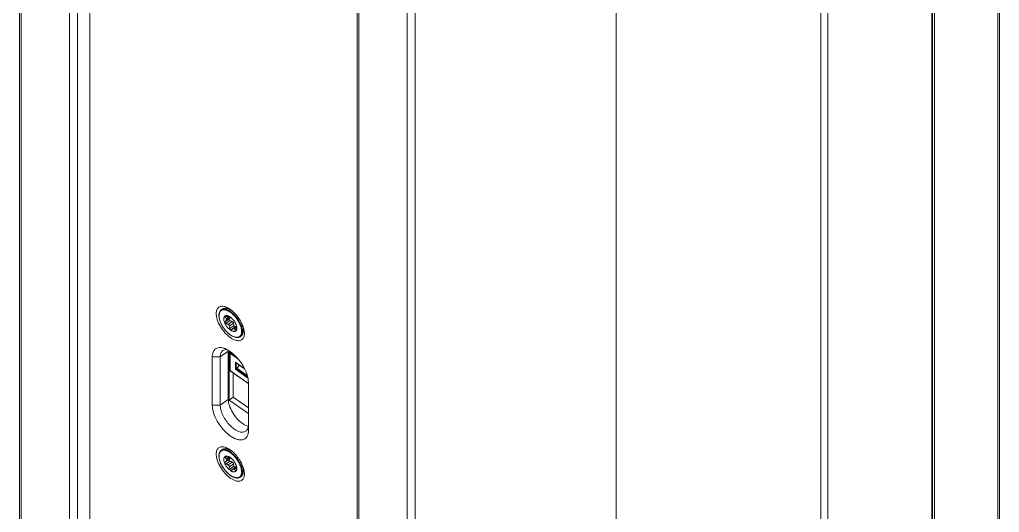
# Model space of a CAD drawing. Header units: millimetres. Extents: x 1177 to 2959, y 93 to 1353.
# Drawn here: x 2579.2 to 2768.8, y 628 to 723.5 of the extents above; entities that cross this region are included whole.
import ezdxf

# ---------------------------------------------------------------- set-up
doc = ezdxf.new("R2010")
doc.units = ezdxf.units.MM
doc.header["$LTSCALE"] = 0.1
doc.layers.get('0').update_dxf_attribs({"lineweight": 13})

msp = doc.modelspace()

# ---------------------------------------------------------------- linework, layer by layer
for p, q in [((2768.52, 1214.47), (2768.52, 586.59)), ((2768.85, 1214.8), (2768.85, 586.9)), ((2756.26, 574.89), (2756.26, 1203)), ((2755.75, 1202.55), (2755.75, 572.52)), ((2755.87, 572.76), (2755.87, 1202.66)), ((2579.15, 559.06), (2579.15, 1192.2)), ((2579.47, 1191.65), (2579.47, 558.51)), ((2590.39, 1185.03), (2590.39, 548.78)), ((2588.83, 548.78), (2588.83, 1181.92)), ((2592.72, 1183.25), (2592.72, 553.54)), ((2735.65, 549.77), (2735.65, 1182.91)), ((2734.29, 1180.27), (2734.29, 547.13)), ((2694.62, 1157.72), (2694.62, 524.58)), ((2644.51, 1145.98), (2644.52, 512.84)), ((2644.84, 1145.43), (2644.84, 512.29)), ((2654.2, 502.56), (2654.2, 1135.7)), ((2655.73, 505.65), (2655.73, 1135.68)), ((2618.17, 667.21), (2618.38, 667.36)), ((2619.14, 665.94), (2618.95, 665.81)), ((2620, 667.25), (2619.51, 667.42)), ((2619.87, 665.85), (2619.79, 665.82)), ((2618.95, 664.91), (2619.74, 665.47)), ((2619.19, 665.21), (2618.95, 664.91)), ((2619.88, 665.13), (2619.09, 664.58)), ((2619.19, 665.51), (2619.64, 665.83)), ((2619.97, 665.76), (2619.19, 665.21)), ((2619.53, 664.39), (2620.31, 664.94)), ((2619.97, 665.76), (2619.74, 665.47)), ((2620.57, 664.61), (2619.79, 664.05)), ((2619.87, 663.58), (2620.66, 664.13)), ((2620.15, 665.67), (2619.98, 665.81)), ((2620.93, 663.94), (2620.15, 663.38)), ((2620.46, 663.58), (2621.06, 664)), ((2621.06, 663.78), (2620.72, 663.54)), ((2620.93, 663.28), (2621.06, 663.38)), ((2621.84, 662.02), (2622.05, 662.17)), ((2622.48, 663.22), (2622.48, 663.71)), ((2618, 658.1), (2619.56, 659.2)), ((2619.56, 659.2), (2619.56, 649.87)), ((2620.95, 658.22), (2619.75, 659.07)), ((2619.75, 659.07), (2619.75, 649.73)), ((2619.88, 658.78), (2619.88, 655.59)), ((2619.91, 658.75), (2619.91, 658.72)), ((2619.91, 658.72), (2619.91, 655.53)), ((2619.94, 658.9), (2619.96, 658.92)), ((2619.97, 658.91), (2619.94, 658.9)), ((2621.42, 657.73), (2619.99, 658.75)), ((2616.45, 658.1), (2618, 658.1)), ((2616.45, 648.77), (2616.45, 658.1)), ((2618, 648.77), (2618, 658.1)), ((2620.92, 657.07), (2622.65, 655.85)), ((2620.92, 655.75), (2620.92, 657.07)), ((2620.98, 657.01), (2622.67, 655.81)), ((2621.08, 655.83), (2621.08, 656.94)), ((2619.99, 655.4), (2623.35, 653.02)), ((2620, 655.37), (2623.45, 652.93)), ((2620.53, 654.99), (2620.53, 650.28)), ((2623.29, 654.08), (2620.92, 655.75)), ((2621.19, 655.91), (2621.08, 655.83)), ((2623.25, 654.29), (2621.08, 655.83)), ((2623.22, 654.48), (2621.19, 655.91)), ((2623.45, 653.15), (2623.45, 643.82)), ((2616.45, 648.77), (2618, 648.77)), ((2618, 648.77), (2619.56, 649.87)), ((2619.75, 649.73), (2620.53, 650.28)), ((2619.75, 649.73), (2623.45, 647.12)), ((2620.53, 650.28), (2623.45, 648.22)), ((2618.17, 639.99), (2618.38, 640.13)), ((2620, 640.02), (2619.51, 640.2)), ((2619.14, 638.72), (2618.95, 638.59)), ((2618.95, 637.69), (2619.74, 638.24)), ((2619.19, 637.99), (2618.95, 637.69)), ((2619.88, 637.91), (2619.09, 637.35)), ((2619.19, 638.29), (2619.64, 638.61)), ((2619.97, 638.54), (2619.19, 637.99)), ((2619.53, 637.16), (2620.31, 637.72)), ((2619.97, 638.54), (2619.74, 638.24)), ((2619.87, 638.63), (2619.79, 638.6)), ((2620.57, 637.38), (2619.79, 636.83)), ((2620.15, 638.44), (2619.98, 638.58)), ((2619.87, 636.35), (2620.66, 636.91)), ((2620.93, 636.71), (2620.15, 636.16)), ((2620.46, 636.35), (2621.06, 636.77)), ((2621.06, 636.56), (2620.72, 636.32)), ((2620.93, 636.06), (2621.06, 636.15)), ((2622.48, 635.99), (2622.48, 636.49)), ((2621.84, 634.8), (2622.05, 634.95))]:
    msp.add_line(p, q)
for centre, radius, start, end in [((2618.68, 665.18), 2.36, 68.7676, 69.5002), ((2618.66, 664.01), 2.23, 54.7297, 56.7879), ((2616.91, 662.59), 5.16, 44.3372, 49.2634), ((2618.6, 663.92), 2.34, 53.7769, 54.7325), ((2619.74, 665.94), 0.29, 322.6689, 328.4954), ((2618.28, 663.53), 2.84, 48.1732, 48.9015), ((2617.86, 663.11), 3.44, 39.6176, 40.7657), ((2617.81, 663.07), 3.5, 37.4549, 39.6145), ((2617.79, 663.05), 3.52, 36.7275, 37.4559), ((2617.78, 663.04), 3.55, 33.7779, 36.7266), ((2617.79, 663.05), 3.53, 32.4194, 33.7796), ((2617.85, 663.09), 3.46, 30.0163, 32.4251), ((2617.91, 663.12), 3.39, 28.7876, 30.0157), ((2618, 663.17), 3.29, 26.9429, 28.7942), ((2618.07, 663.21), 3.21, 26.1939, 26.941), ((2656.08, 607.15), 66.79, 121.6289, 121.7537), ((2618.15, 663.24), 3.12, 24.7155, 26.1987), ((2618.29, 663.31), 2.96, 22.3354, 24.7326), ((2618.47, 663.38), 2.77, 20.2158, 22.3468), ((2618.56, 663.42), 2.67, 19.9022, 20.2096), ((2647.76, 618.79), 52.45, 121.363, 121.7658), ((2620.04, 663.03), 2.21, 359.1878, 0.002), ((2617.54, 662.26), 5.17, 16.1809, 17.7424), ((2620.24, 663.18), 2.22, 359.4516, 0.0009), ((2620.28, 663.22), 2.21, 359.4516, 0.0009), ((2617.67, 656.61), 3.34, 70.4899, 72.7499), ((2622.09, 659.21), 2.53, 176.9282, 180.0245), ((2620.27, 643.82), 3.18, 355.4625, 0.0535), ((2618.68, 637.96), 2.36, 68.7676, 69.5002), ((2616.91, 635.37), 5.16, 44.3372, 49.2634), ((2618.66, 636.79), 2.23, 54.7297, 56.7879), ((2618.6, 636.7), 2.34, 53.7769, 54.7325), ((2619.74, 638.72), 0.29, 322.6689, 328.4954), ((2618.28, 636.3), 2.84, 48.1732, 48.9015), ((2617.86, 635.88), 3.44, 39.6176, 40.7657), ((2617.81, 635.84), 3.5, 37.4549, 39.6145), ((2617.79, 635.83), 3.52, 36.7275, 37.4559), ((2617.78, 635.82), 3.55, 33.7779, 36.7266), ((2617.79, 635.83), 3.53, 32.4194, 33.7796), ((2617.85, 635.86), 3.46, 30.0163, 32.4251), ((2617.91, 635.9), 3.39, 28.7876, 30.0157), ((2618, 635.94), 3.29, 26.9429, 28.7942), ((2618.07, 635.98), 3.21, 26.1939, 26.941), ((2618.15, 636.02), 3.12, 24.7155, 26.1987), ((2647.76, 591.56), 52.45, 121.363, 121.7658), ((2656.08, 579.92), 66.79, 121.6289, 121.7537), ((2618.29, 636.08), 2.96, 22.3354, 24.7326), ((2618.47, 636.16), 2.77, 20.2158, 22.3468), ((2618.56, 636.19), 2.67, 19.9022, 20.2096), ((2620.04, 635.8), 2.21, 359.1878, 0.002), ((2617.54, 635.04), 5.17, 16.1809, 17.7424), ((2620.24, 635.95), 2.22, 359.4516, 0.0009), ((2620.28, 635.99), 2.21, 359.4516, 0.0009)]:
    msp.add_arc(centre, radius, start, end)
for points, knots in [([(2617.22, 666.5), (2617.22, 666.75), (2617.28, 667.21), (2617.68, 667.78), (2618.35, 667.97), (2618.81, 667.87), (2619.04, 667.78)], [0, 0, 0, 0, 0.27468, 0.500051, 0.725168, 1, 1, 1, 1]), ([(2619.04, 667.78), (2619.08, 667.77), (2619.26, 667.7), (2619.43, 667.62), (2619.55, 667.55)], [0, 0, 0, 0, 0.238233, 1, 1, 1, 1]), ([(2617.43, 665.31), (2617.4, 665.42), (2617.29, 665.8), (2617.22, 666.21), (2617.22, 666.5)], [0, 0, 0, 0, 0.271553, 1, 1, 1, 1]), ([(2617.74, 666.16), (2617.74, 666.27), (2617.75, 666.49), (2617.83, 666.78), (2617.95, 666.99), (2618.07, 667.13), (2618.14, 667.18), (2618.17, 667.21)], [0, 0, 0, 0, 0.283363, 0.539723, 0.775236, 0.88828, 1, 1, 1, 1]), ([(2621.84, 662.02), (2621.8, 662), (2621.73, 661.95), (2621.6, 661.9), (2621.46, 661.87), (2621.26, 661.85), (2621, 661.87), (2620.67, 661.96), (2620.32, 662.12), (2619.97, 662.34), (2619.62, 662.61), (2619.28, 662.93), (2618.96, 663.29), (2618.66, 663.69), (2618.39, 664.1), (2618.16, 664.53), (2617.98, 664.95), (2617.84, 665.37), (2617.76, 665.77), (2617.74, 666.04), (2617.74, 666.16)], [0, 0, 0, 0, 0.020397, 0.041045, 0.062241, 0.084226, 0.131243, 0.183331, 0.240923, 0.303859, 0.371524, 0.44298, 0.517062, 0.592464, 0.667813, 0.74174, 0.812946, 0.880281, 0.942827, 1, 1, 1, 1]), ([(2617.76, 666.12), (2617.76, 666.19), (2617.77, 666.32), (2617.8, 666.51), (2617.85, 666.68), (2617.92, 666.84), (2618.01, 666.97), (2618.12, 667.07), (2618.25, 667.16), (2618.39, 667.22), (2618.55, 667.25), (2618.72, 667.26), (2618.9, 667.24), (2619.1, 667.19), (2619.3, 667.13), (2619.58, 667), (2619.78, 666.88), (2619.92, 666.78)], [0, 0, 0, 0, 0.068691, 0.13262, 0.192075, 0.247668, 0.300282, 0.351078, 0.401416, 0.45271, 0.506263, 0.563146, 0.624139, 0.689741, 0.760191, 0.835521, 1, 1, 1, 1]), ([(2622.13, 663.03), (2622.13, 662.96), (2622.13, 662.82), (2622.1, 662.63), (2622.05, 662.46), (2621.97, 662.31), (2621.88, 662.18), (2621.77, 662.07), (2621.64, 661.99), (2621.49, 661.93), (2621.33, 661.9), (2621.16, 661.89), (2620.97, 661.91), (2620.78, 661.96), (2620.58, 662.03), (2620.37, 662.13), (2620.16, 662.25), (2619.86, 662.44), (2619.5, 662.73), (2619.1, 663.14), (2618.72, 663.61), (2618.39, 664.11), (2618.12, 664.63), (2617.92, 665.15), (2617.79, 665.64), (2617.76, 665.97), (2617.76, 666.12)], [0, 0, 0, 0, 0.027667, 0.0534, 0.077319, 0.099676, 0.120837, 0.141282, 0.16157, 0.182278, 0.203938, 0.226978, 0.25171, 0.278327, 0.306919, 0.33749, 0.369975, 0.404252, 0.477438, 0.555347, 0.635866, 0.716701, 0.795531, 0.87018, 0.938782, 1, 1, 1, 1]), ([(2618.17, 667.21), (2618.21, 667.23), (2618.28, 667.28), (2618.36, 667.31), (2618.4, 667.32)], [0, 0, 0, 0, 0.49553, 1, 1, 1, 1]), ([(2618.38, 667.36), (2618.42, 667.38), (2618.49, 667.43), (2618.66, 667.5), (2618.9, 667.54), (2619.2, 667.51), (2619.41, 667.46), (2619.51, 667.42)], [0, 0, 0, 0, 0.11172, 0.224764, 0.460277, 0.716637, 1, 1, 1, 1]), ([(2619.5, 667.4), (2619.4, 667.44), (2619.24, 667.48), (2619.03, 667.51), (2618.88, 667.52), (2618.74, 667.5), (2618.61, 667.47), (2618.49, 667.42), (2618.42, 667.38), (2618.38, 667.36)], [0, 0, 0, 0, 0.290876, 0.424091, 0.549759, 0.66878, 0.782404, 0.892197, 1, 1, 1, 1]), ([(2618.4, 667.32), (2618.46, 667.34), (2618.61, 667.37), (2618.84, 667.37), (2619.08, 667.32), (2619.25, 667.27), (2619.33, 667.24)], [0, 0, 0, 0, 0.218999, 0.456051, 0.715639, 1, 1, 1, 1]), ([(2619.88, 665.87), (2619.8, 665.92), (2619.65, 666.01), (2619.46, 666.08), (2619.31, 666.11), (2619.21, 666.11), (2619.11, 666.1), (2619.03, 666.08), (2618.95, 666.04), (2618.88, 665.99), (2618.82, 665.92), (2618.75, 665.82), (2618.71, 665.69), (2618.69, 665.54), (2618.69, 665.38), (2618.72, 665.16), (2618.8, 664.87), (2618.91, 664.58), (2619.07, 664.29), (2619.26, 664.01), (2619.47, 663.75), (2619.7, 663.51), (2619.86, 663.38), (2619.95, 663.32)], [0, 0, 0, 0, 0.064971, 0.122253, 0.148036, 0.172034, 0.194484, 0.215738, 0.236256, 0.256576, 0.27726, 0.298829, 0.346105, 0.372451, 0.400735, 0.463065, 0.53255, 0.607826, 0.687053, 0.768102, 0.848727, 0.926705, 1, 1, 1, 1]), ([(2618.94, 665.94), (2618.94, 665.94), (2618.93, 665.93), (2618.92, 665.92), (2618.92, 665.9), (2618.92, 665.89), (2618.92, 665.87), (2618.93, 665.84), (2618.94, 665.83), (2618.95, 665.81)], [0, 0, 0, 0, 0.110855, 0.215586, 0.320689, 0.432235, 0.554543, 0.689895, 1, 1, 1, 1]), ([(2619.09, 665.95), (2619.08, 665.96), (2619.05, 665.96), (2619.01, 665.96), (2618.97, 665.96), (2618.95, 665.95), (2618.94, 665.94)], [0, 0, 0, 0, 0.299606, 0.570155, 0.803995, 1, 1, 1, 1]), ([(2619.53, 665.86), (2619.45, 665.88), (2619.31, 665.91), (2619.17, 665.94), (2619.09, 665.95)], [0, 0, 0, 0, 0.496183, 1, 1, 1, 1]), ([(2619.33, 667.24), (2619.45, 667.19), (2619.69, 667.07), (2619.91, 666.93), (2620.02, 666.85)], [0, 0, 0, 0, 0.477167, 1, 1, 1, 1]), ([(2619.51, 667.42), (2619.64, 667.38), (2619.89, 667.26), (2620.12, 667.11), (2620.24, 667.03)], [0, 0, 0, 0, 0.474941, 1, 1, 1, 1]), ([(2619.88, 667.22), (2619.85, 667.24), (2619.74, 667.3), (2619.62, 667.35), (2619.53, 667.39)], [0, 0, 0, 0, 0.259433, 1, 1, 1, 1]), ([(2619.79, 665.82), (2619.78, 665.82), (2619.77, 665.82), (2619.75, 665.82), (2619.72, 665.82), (2619.68, 665.82), (2619.61, 665.84), (2619.56, 665.85), (2619.53, 665.86)], [0, 0, 0, 0, 0.057755, 0.134498, 0.232002, 0.350625, 0.645397, 1, 1, 1, 1]), ([(2619.55, 667.55), (2619.59, 667.53), (2619.72, 667.45), (2619.85, 667.36), (2619.95, 667.3)], [0, 0, 0, 0, 0.242797, 1, 1, 1, 1]), ([(2619.98, 665.8), (2619.96, 665.81), (2619.94, 665.82), (2619.91, 665.84), (2619.9, 665.85), (2619.89, 665.85), (2619.88, 665.85), (2619.87, 665.85), (2619.87, 665.85)], [0, 0, 0, 0, 0.385223, 0.686099, 0.800606, 0.890472, 0.956182, 1, 1, 1, 1]), ([(2619.92, 666.78), (2619.95, 666.76), (2620.07, 666.67), (2620.19, 666.58), (2620.28, 666.5)], [0, 0, 0, 0, 0.243457, 1, 1, 1, 1]), ([(2619.95, 667.3), (2620.53, 666.88), (2621.54, 665.82), (2622.24, 664.53), (2622.46, 663.84)], [0, 0, 0, 0, 0.497077, 1, 1, 1, 1]), ([(2620.02, 666.85), (2620.14, 666.76), (2620.38, 666.57), (2620.6, 666.36), (2620.71, 666.25)], [0, 0, 0, 0, 0.486555, 1, 1, 1, 1]), ([(2620.6, 666.2), (2620.71, 666.08), (2620.93, 665.84), (2621.22, 665.46), (2621.49, 665.05), (2621.71, 664.63), (2621.9, 664.21), (2622.03, 663.8), (2622.11, 663.41), (2622.13, 663.15), (2622.13, 663.03)], [0, 0, 0, 0, 0.133301, 0.269057, 0.404732, 0.537791, 0.665818, 0.786638, 0.898451, 1, 1, 1, 1]), ([(2620.71, 666.25), (2620.82, 666.13), (2621.04, 665.89), (2621.34, 665.49), (2621.6, 665.08), (2621.83, 664.65), (2622.01, 664.22), (2622.15, 663.81), (2622.23, 663.41), (2622.25, 663.15), (2622.25, 663.03)], [0, 0, 0, 0, 0.13373, 0.269667, 0.405332, 0.538258, 0.666097, 0.786739, 0.898442, 1, 1, 1, 1]), ([(2620.99, 661.32), (2620.62, 661.43), (2619.85, 661.86), (2618.85, 662.79), (2617.99, 663.96), (2617.58, 664.86), (2617.43, 665.31)], [0, 0, 0, 0, 0.212309, 0.467711, 0.740553, 1, 1, 1, 1]), ([(2618.95, 664.91), (2618.95, 664.9), (2618.93, 664.87), (2618.92, 664.83), (2618.92, 664.78), (2618.93, 664.73), (2618.96, 664.68), (2619.01, 664.62), (2619.06, 664.59), (2619.09, 664.58)], [0, 0, 0, 0, 0.110068, 0.222131, 0.339198, 0.463146, 0.593666, 0.728661, 1, 1, 1, 1]), ([(2618.95, 665.81), (2618.98, 665.79), (2619.06, 665.69), (2619.14, 665.59), (2619.19, 665.51)], [0, 0, 0, 0, 0.247438, 1, 1, 1, 1]), ([(2619.09, 664.58), (2619.17, 664.55), (2619.31, 664.49), (2619.46, 664.42), (2619.53, 664.39)], [0, 0, 0, 0, 0.501559, 1, 1, 1, 1]), ([(2619.19, 665.51), (2619.21, 665.49), (2619.23, 665.44), (2619.25, 665.36), (2619.23, 665.28), (2619.21, 665.23), (2619.19, 665.21)], [0, 0, 0, 0, 0.264079, 0.510377, 0.751355, 1, 1, 1, 1]), ([(2619.53, 664.39), (2619.56, 664.37), (2619.62, 664.33), (2619.7, 664.25), (2619.76, 664.16), (2619.78, 664.09), (2619.79, 664.05)], [0, 0, 0, 0, 0.246851, 0.496784, 0.748419, 1, 1, 1, 1]), ([(2619.74, 665.47), (2619.73, 665.46), (2619.71, 665.43), (2619.7, 665.38), (2619.7, 665.33), (2619.72, 665.28), (2619.74, 665.23), (2619.79, 665.18), (2619.84, 665.15), (2619.88, 665.13)], [0, 0, 0, 0, 0.110057, 0.22212, 0.339197, 0.463156, 0.59368, 0.728683, 1, 1, 1, 1]), ([(2619.79, 664.05), (2619.8, 664.01), (2619.83, 663.86), (2619.86, 663.7), (2619.87, 663.58)], [0, 0, 0, 0, 0.249653, 1, 1, 1, 1]), ([(2619.88, 665.13), (2619.95, 665.1), (2620.1, 665.04), (2620.24, 664.98), (2620.31, 664.94)], [0, 0, 0, 0, 0.501557, 1, 1, 1, 1]), ([(2619.95, 663.32), (2620, 663.28), (2620.1, 663.22), (2620.26, 663.14), (2620.41, 663.08), (2620.55, 663.04), (2620.68, 663.03), (2620.81, 663.05), (2620.92, 663.09), (2621.01, 663.15), (2621.09, 663.24), (2621.15, 663.35), (2621.19, 663.48), (2621.2, 663.63), (2621.2, 663.79), (2621.18, 663.96), (2621.14, 664.14), (2621.1, 664.26), (2621.08, 664.33)], [0, 0, 0, 0, 0.078767, 0.152119, 0.219599, 0.281185, 0.337226, 0.388594, 0.436757, 0.483697, 0.531628, 0.582577, 0.638071, 0.699044, 0.765901, 0.838622, 0.916853, 1, 1, 1, 1]), ([(2620.15, 665.66), (2620.12, 665.68), (2620.06, 665.73), (2620.01, 665.78), (2619.98, 665.8)], [0, 0, 0, 0, 0.504225, 1, 1, 1, 1]), ([(2620.46, 665.35), (2620.44, 665.37), (2620.34, 665.48), (2620.23, 665.58), (2620.15, 665.66)], [0, 0, 0, 0, 0.25181, 1, 1, 1, 1]), ([(2620.46, 665.35), (2620.44, 665.38), (2620.35, 665.48), (2620.25, 665.58), (2620.18, 665.64)], [0, 0, 0, 0, 0.254991, 1, 1, 1, 1]), ([(2620.57, 664.61), (2620.56, 664.64), (2620.54, 664.71), (2620.48, 664.81), (2620.41, 664.89), (2620.34, 664.93), (2620.31, 664.94)], [0, 0, 0, 0, 0.251581, 0.503216, 0.753149, 1, 1, 1, 1]), ([(2620.57, 664.61), (2620.58, 664.57), (2620.61, 664.41), (2620.64, 664.25), (2620.66, 664.13)], [0, 0, 0, 0, 0.249654, 1, 1, 1, 1]), ([(2620.66, 664.13), (2620.66, 664.09), (2620.68, 664.04), (2620.72, 663.98), (2620.76, 663.94), (2620.8, 663.92), (2620.85, 663.91), (2620.89, 663.92), (2620.92, 663.93), (2620.93, 663.94)], [0, 0, 0, 0, 0.283045, 0.419024, 0.547303, 0.666884, 0.779448, 0.888986, 1, 1, 1, 1]), ([(2620.93, 664.66), (2620.91, 664.69), (2620.85, 664.81), (2620.78, 664.93), (2620.72, 665.01)], [0, 0, 0, 0, 0.247844, 1, 1, 1, 1]), ([(2621.06, 664.32), (2621.06, 664.33), (2621.06, 664.35), (2621.05, 664.38), (2621.04, 664.41), (2621.02, 664.46), (2621, 664.51), (2620.97, 664.58), (2620.94, 664.63), (2620.93, 664.66)], [0, 0, 0, 0, 0.05513, 0.14163, 0.257024, 0.395661, 0.548948, 0.706818, 1, 1, 1, 1]), ([(2621.06, 663.89), (2621.06, 663.92), (2621.06, 663.98), (2621.05, 664.07), (2621.05, 664.13), (2621.06, 664.17), (2621.06, 664.18), (2621.06, 664.19)], [0, 0, 0, 0, 0.333984, 0.623167, 0.848236, 0.933364, 1, 1, 1, 1]), ([(2621.06, 664.19), (2621.06, 664.21), (2621.07, 664.26), (2621.07, 664.3), (2621.06, 664.32)], [0, 0, 0, 0, 0.528672, 1, 1, 1, 1]), ([(2622.46, 663.18), (2622.46, 663.28), (2622.44, 663.51), (2622.38, 663.85), (2622.27, 664.22), (2622.18, 664.46), (2622.13, 664.58)], [0, 0, 0, 0, 0.222271, 0.464435, 0.724579, 1, 1, 1, 1]), ([(2622.33, 664.14), (2622.38, 663.98), (2622.45, 663.68), (2622.48, 663.36), (2622.48, 663.22)], [0, 0, 0, 0, 0.527321, 1, 1, 1, 1]), ([(2619.87, 663.58), (2619.88, 663.54), (2619.9, 663.47), (2619.95, 663.41), (2619.98, 663.39)], [0, 0, 0, 0, 0.518725, 1, 1, 1, 1]), ([(2619.98, 663.39), (2619.99, 663.38), (2620.02, 663.37), (2620.06, 663.36), (2620.11, 663.36), (2620.13, 663.37), (2620.15, 663.38)], [0, 0, 0, 0, 0.264096, 0.512756, 0.754722, 1, 1, 1, 1]), ([(2620.46, 663.58), (2620.48, 663.59), (2620.52, 663.6), (2620.57, 663.61), (2620.6, 663.61), (2620.64, 663.6), (2620.68, 663.58), (2620.71, 663.56), (2620.72, 663.54)], [0, 0, 0, 0, 0.264541, 0.388072, 0.507557, 0.625723, 0.745648, 1, 1, 1, 1]), ([(2620.72, 663.54), (2620.74, 663.52), (2620.81, 663.44), (2620.88, 663.35), (2620.93, 663.28)], [0, 0, 0, 0, 0.254205, 1, 1, 1, 1]), ([(2620.93, 663.28), (2620.93, 663.27), (2620.94, 663.26), (2620.97, 663.24), (2620.99, 663.24), (2621, 663.24), (2621.01, 663.25)], [0, 0, 0, 0, 0.312381, 0.568964, 0.78457, 1, 1, 1, 1]), ([(2622.67, 662.65), (2622.67, 662.41), (2622.62, 661.97), (2622.25, 661.41), (2621.64, 661.19), (2621.21, 661.26), (2620.99, 661.32)], [0, 0, 0, 0, 0.278457, 0.507903, 0.732137, 1, 1, 1, 1]), ([(2621.01, 663.25), (2621.02, 663.25), (2621.03, 663.27), (2621.04, 663.29), (2621.05, 663.32), (2621.06, 663.37), (2621.06, 663.4), (2621.06, 663.42)], [0, 0, 0, 0, 0.176362, 0.285047, 0.407169, 0.686463, 1, 1, 1, 1]), ([(2621.06, 663.42), (2621.07, 663.5), (2621.07, 663.65), (2621.06, 663.81), (2621.06, 663.89)], [0, 0, 0, 0, 0.502301, 1, 1, 1, 1]), ([(2622.01, 662.19), (2621.99, 662.16), (2621.93, 662.1), (2621.87, 662.05), (2621.84, 662.02)], [0, 0, 0, 0, 0.504181, 1, 1, 1, 1]), ([(2622.25, 663), (2622.25, 662.92), (2622.24, 662.76), (2622.19, 662.54), (2622.12, 662.35), (2622.05, 662.24), (2622.01, 662.19)], [0, 0, 0, 0, 0.281124, 0.539691, 0.777896, 1, 1, 1, 1]), ([(2622.48, 663.19), (2622.48, 663.09), (2622.47, 662.88), (2622.39, 662.59), (2622.27, 662.38), (2622.15, 662.25), (2622.08, 662.19), (2622.05, 662.17)], [0, 0, 0, 0, 0.282662, 0.538821, 0.774638, 0.88796, 1, 1, 1, 1]), ([(2622.05, 662.17), (2622.08, 662.19), (2622.14, 662.24), (2622.23, 662.34), (2622.3, 662.44), (2622.38, 662.61), (2622.44, 662.85), (2622.46, 663.05), (2622.46, 663.15)], [0, 0, 0, 0, 0.108913, 0.21967, 0.333984, 0.453325, 0.711256, 1, 1, 1, 1]), ([(2622.5, 663.7), (2622.52, 663.66), (2622.56, 663.5), (2622.6, 663.33), (2622.62, 663.2)], [0, 0, 0, 0, 0.257736, 1, 1, 1, 1]), ([(2622.62, 663.2), (2622.63, 663.16), (2622.66, 662.97), (2622.67, 662.79), (2622.67, 662.65)], [0, 0, 0, 0, 0.262389, 1, 1, 1, 1]), ([(2616.45, 658.1), (2616.45, 658.41), (2616.52, 658.99), (2617, 659.71), (2617.81, 659.98), (2618.37, 659.88), (2618.66, 659.8)], [0, 0, 0, 0, 0.27743, 0.505736, 0.730184, 1, 1, 1, 1]), ([(2618, 658.1), (2618, 658.35), (2618.06, 658.81), (2618.34, 659.21), (2618.5, 659.32)], [0, 0, 0, 0, 0.549302, 1, 1, 1, 1]), ([(2618.5, 659.32), (2618.61, 659.4), (2618.89, 659.52), (2619.18, 659.52), (2619.34, 659.5)], [0, 0, 0, 0, 0.472341, 1, 1, 1, 1]), ([(2618.78, 659.75), (2618.83, 659.74), (2619.02, 659.66), (2619.21, 659.57), (2619.35, 659.5)], [0, 0, 0, 0, 0.239651, 1, 1, 1, 1]), ([(2619.35, 659.5), (2619.4, 659.47), (2619.61, 659.36), (2619.8, 659.23), (2619.95, 659.13)], [0, 0, 0, 0, 0.24137, 1, 1, 1, 1]), ([(2619.88, 658.78), (2619.88, 658.8), (2619.89, 658.85), (2619.92, 658.89), (2619.94, 658.9)], [0, 0, 0, 0, 0.496828, 1, 1, 1, 1]), ([(2619.91, 658.72), (2619.9, 658.73), (2619.88, 658.75), (2619.88, 658.77), (2619.88, 658.78)], [0, 0, 0, 0, 0.528924, 1, 1, 1, 1]), ([(2619.99, 658.75), (2619.98, 658.75), (2619.97, 658.76), (2619.94, 658.76), (2619.93, 658.76), (2619.92, 658.75), (2619.91, 658.75)], [0, 0, 0, 0, 0.320754, 0.584027, 0.797882, 1, 1, 1, 1]), ([(2619.95, 659.13), (2620.44, 658.78), (2621.36, 657.92), (2622.46, 656.41), (2623.21, 654.8), (2623.45, 653.67), (2623.45, 653.15)], [0, 0, 0, 0, 0.253666, 0.524653, 0.782342, 1, 1, 1, 1]), ([(2619.99, 658.75), (2619.99, 658.77), (2620, 658.81), (2620.03, 658.85), (2620.04, 658.86)], [0, 0, 0, 0, 0.462577, 1, 1, 1, 1]), ([(2620.98, 657.01), (2620.97, 657.01), (2620.95, 657.03), (2620.93, 657.06), (2620.92, 657.07)], [0, 0, 0, 0, 0.245084, 1, 1, 1, 1]), ([(2621.68, 656.52), (2621.62, 656.4), (2621.52, 656.22), (2621.34, 656.03), (2621.24, 655.95), (2621.19, 655.91)], [0, 0, 0, 0, 0.510803, 0.763877, 1, 1, 1, 1]), ([(2620, 655.37), (2619.98, 655.38), (2619.95, 655.41), (2619.9, 655.48), (2619.88, 655.55), (2619.88, 655.59)], [0, 0, 0, 0, 0.251544, 0.509832, 1, 1, 1, 1]), ([(2619.91, 655.53), (2619.9, 655.54), (2619.88, 655.56), (2619.88, 655.58), (2619.88, 655.59)], [0, 0, 0, 0, 0.528924, 1, 1, 1, 1]), ([(2619.91, 655.53), (2619.91, 655.52), (2619.91, 655.5), (2619.92, 655.47), (2619.93, 655.46)], [0, 0, 0, 0, 0.45788, 1, 1, 1, 1]), ([(2619.93, 655.46), (2619.93, 655.46), (2619.95, 655.43), (2619.97, 655.41), (2619.99, 655.4)], [0, 0, 0, 0, 0.25933, 1, 1, 1, 1]), ([(2619.99, 655.4), (2619.99, 655.39), (2619.99, 655.38), (2620, 655.37), (2620, 655.37)], [0, 0, 0, 0, 0.549302, 1, 1, 1, 1]), ([(2621.08, 655.83), (2621.05, 655.81), (2621, 655.78), (2620.94, 655.76), (2620.92, 655.75)], [0, 0, 0, 0, 0.576563, 1, 1, 1, 1]), ([(2623.44, 643.57), (2623.42, 643.37), (2623.36, 643), (2623.12, 642.52), (2622.75, 642.18), (2622.27, 642), (2621.71, 642), (2620.84, 642.22), (2619.7, 642.9), (2618.45, 644.1), (2617.39, 645.59), (2616.67, 647.17), (2616.45, 648.27), (2616.45, 648.77)], [0, 0, 0, 0, 0.050484, 0.09469, 0.135394, 0.17687, 0.223042, 0.276184, 0.404804, 0.557155, 0.718321, 0.870939, 1, 1, 1, 1]), ([(2622.65, 643.56), (2622.2, 643.43), (2621.35, 643.68), (2620.41, 644.33), (2619.38, 645.32), (2618.58, 646.54), (2618.1, 647.84), (2618, 648.48), (2618, 648.77)], [0, 0, 0, 0, 0.186689, 0.312738, 0.454347, 0.748741, 0.883791, 1, 1, 1, 1]), ([(2619.56, 649.87), (2619.56, 649.47), (2619.74, 648.59), (2620.33, 647.34), (2621.18, 646.16), (2621.9, 645.49), (2622.28, 645.22)], [0, 0, 0, 0, 0.21766, 0.47535, 0.746336, 1, 1, 1, 1]), ([(2622.28, 645.22), (2622.38, 645.15), (2622.74, 644.91), (2623.15, 644.73), (2623.46, 644.66)], [0, 0, 0, 0, 0.276641, 1, 1, 1, 1]), ([(2623.23, 644.01), (2623.21, 643.98), (2623.14, 643.86), (2623.03, 643.76), (2622.95, 643.7)], [0, 0, 0, 0, 0.258086, 1, 1, 1, 1]), ([(2623.45, 644.92), (2623.45, 644.83), (2623.43, 644.52), (2623.35, 644.21), (2623.23, 644.01)], [0, 0, 0, 0, 0.278274, 1, 1, 1, 1]), ([(2617.22, 639.28), (2617.22, 639.52), (2617.28, 639.98), (2617.68, 640.55), (2618.35, 640.74), (2618.81, 640.64), (2619.04, 640.56)], [0, 0, 0, 0, 0.27468, 0.500051, 0.725168, 1, 1, 1, 1]), ([(2617.74, 638.94), (2617.74, 639.05), (2617.75, 639.26), (2617.83, 639.56), (2617.95, 639.77), (2618.07, 639.9), (2618.14, 639.96), (2618.17, 639.99)], [0, 0, 0, 0, 0.283363, 0.539723, 0.775236, 0.88828, 1, 1, 1, 1]), ([(2617.76, 638.9), (2617.76, 638.97), (2617.77, 639.1), (2617.8, 639.29), (2617.85, 639.46), (2617.92, 639.61), (2618.01, 639.74), (2618.12, 639.85), (2618.25, 639.93), (2618.39, 639.99), (2618.55, 640.03), (2618.72, 640.03), (2618.9, 640.01), (2619.1, 639.97), (2619.3, 639.9), (2619.58, 639.78), (2619.78, 639.65), (2619.92, 639.56)], [0, 0, 0, 0, 0.068691, 0.13262, 0.192075, 0.247668, 0.300282, 0.351078, 0.401416, 0.45271, 0.506263, 0.563146, 0.624139, 0.689741, 0.760191, 0.835521, 1, 1, 1, 1]), ([(2618.17, 639.99), (2618.21, 640.01), (2618.28, 640.05), (2618.36, 640.08), (2618.4, 640.1)], [0, 0, 0, 0, 0.49553, 1, 1, 1, 1]), ([(2618.38, 640.13), (2618.42, 640.16), (2618.49, 640.2), (2618.66, 640.27), (2618.9, 640.31), (2619.2, 640.29), (2619.41, 640.23), (2619.51, 640.2)], [0, 0, 0, 0, 0.11172, 0.224764, 0.460277, 0.716637, 1, 1, 1, 1]), ([(2619.5, 640.17), (2619.4, 640.21), (2619.24, 640.26), (2619.03, 640.29), (2618.88, 640.29), (2618.74, 640.28), (2618.61, 640.25), (2618.49, 640.2), (2618.42, 640.16), (2618.38, 640.13)], [0, 0, 0, 0, 0.290876, 0.424091, 0.549759, 0.66878, 0.782404, 0.892197, 1, 1, 1, 1]), ([(2618.4, 640.1), (2618.46, 640.12), (2618.61, 640.15), (2618.84, 640.14), (2619.08, 640.1), (2619.25, 640.04), (2619.33, 640.01)], [0, 0, 0, 0, 0.218999, 0.456051, 0.715639, 1, 1, 1, 1]), ([(2619.04, 640.56), (2619.08, 640.54), (2619.26, 640.48), (2619.43, 640.39), (2619.55, 640.32)], [0, 0, 0, 0, 0.238233, 1, 1, 1, 1]), ([(2619.33, 640.01), (2619.45, 639.97), (2619.69, 639.85), (2619.91, 639.71), (2620.02, 639.63)], [0, 0, 0, 0, 0.477167, 1, 1, 1, 1]), ([(2619.51, 640.2), (2619.64, 640.15), (2619.89, 640.04), (2620.12, 639.89), (2620.24, 639.81)], [0, 0, 0, 0, 0.474941, 1, 1, 1, 1]), ([(2619.88, 640), (2619.85, 640.02), (2619.74, 640.08), (2619.62, 640.13), (2619.53, 640.16)], [0, 0, 0, 0, 0.259433, 1, 1, 1, 1]), ([(2619.55, 640.32), (2619.59, 640.3), (2619.72, 640.23), (2619.85, 640.14), (2619.95, 640.07)], [0, 0, 0, 0, 0.242797, 1, 1, 1, 1]), ([(2619.92, 639.56), (2619.95, 639.54), (2620.07, 639.45), (2620.19, 639.35), (2620.28, 639.28)], [0, 0, 0, 0, 0.243457, 1, 1, 1, 1]), ([(2619.95, 640.07), (2620.53, 639.66), (2621.54, 638.59), (2622.24, 637.3), (2622.46, 636.61)], [0, 0, 0, 0, 0.497077, 1, 1, 1, 1]), ([(2620.02, 639.63), (2620.14, 639.54), (2620.38, 639.35), (2620.6, 639.14), (2620.71, 639.02)], [0, 0, 0, 0, 0.486555, 1, 1, 1, 1]), ([(2617.43, 638.09), (2617.4, 638.19), (2617.29, 638.58), (2617.22, 638.98), (2617.22, 639.28)], [0, 0, 0, 0, 0.271553, 1, 1, 1, 1]), ([(2620.99, 634.1), (2620.62, 634.21), (2619.85, 634.63), (2618.85, 635.56), (2617.99, 636.74), (2617.58, 637.63), (2617.43, 638.09)], [0, 0, 0, 0, 0.212309, 0.467711, 0.740553, 1, 1, 1, 1]), ([(2621.84, 634.8), (2621.8, 634.77), (2621.73, 634.73), (2621.6, 634.68), (2621.46, 634.64), (2621.26, 634.62), (2621, 634.65), (2620.67, 634.74), (2620.32, 634.9), (2619.97, 635.12), (2619.62, 635.39), (2619.28, 635.71), (2618.96, 636.07), (2618.66, 636.46), (2618.39, 636.88), (2618.16, 637.3), (2617.98, 637.73), (2617.84, 638.15), (2617.76, 638.55), (2617.74, 638.81), (2617.74, 638.94)], [0, 0, 0, 0, 0.020397, 0.041045, 0.062241, 0.084226, 0.131243, 0.183331, 0.240923, 0.303859, 0.371524, 0.44298, 0.517062, 0.592464, 0.667813, 0.74174, 0.812946, 0.880281, 0.942827, 1, 1, 1, 1]), ([(2622.13, 635.8), (2622.13, 635.73), (2622.13, 635.6), (2622.1, 635.41), (2622.05, 635.24), (2621.97, 635.08), (2621.88, 634.95), (2621.77, 634.85), (2621.64, 634.76), (2621.49, 634.7), (2621.33, 634.67), (2621.16, 634.67), (2620.97, 634.69), (2620.78, 634.74), (2620.58, 634.81), (2620.37, 634.9), (2620.16, 635.02), (2619.86, 635.21), (2619.5, 635.51), (2619.1, 635.92), (2618.72, 636.39), (2618.39, 636.89), (2618.12, 637.41), (2617.92, 637.92), (2617.79, 638.42), (2617.76, 638.74), (2617.76, 638.9)], [0, 0, 0, 0, 0.027667, 0.0534, 0.077319, 0.099676, 0.120837, 0.141282, 0.16157, 0.182278, 0.203938, 0.226978, 0.25171, 0.278327, 0.306919, 0.33749, 0.369975, 0.404252, 0.477438, 0.555347, 0.635866, 0.716701, 0.795531, 0.87018, 0.938782, 1, 1, 1, 1]), ([(2619.88, 638.65), (2619.8, 638.7), (2619.65, 638.78), (2619.46, 638.86), (2619.31, 638.88), (2619.21, 638.89), (2619.11, 638.88), (2619.03, 638.86), (2618.95, 638.82), (2618.88, 638.77), (2618.82, 638.7), (2618.75, 638.59), (2618.71, 638.46), (2618.69, 638.32), (2618.69, 638.16), (2618.72, 637.93), (2618.8, 637.65), (2618.91, 637.36), (2619.07, 637.07), (2619.26, 636.78), (2619.47, 636.52), (2619.7, 636.29), (2619.86, 636.16), (2619.95, 636.1)], [0, 0, 0, 0, 0.064971, 0.122253, 0.148036, 0.172034, 0.194484, 0.215738, 0.236256, 0.256576, 0.27726, 0.298829, 0.346105, 0.372451, 0.400735, 0.463065, 0.53255, 0.607826, 0.687053, 0.768102, 0.848727, 0.926705, 1, 1, 1, 1]), ([(2618.94, 638.72), (2618.94, 638.72), (2618.93, 638.71), (2618.92, 638.69), (2618.92, 638.68), (2618.92, 638.66), (2618.92, 638.65), (2618.93, 638.62), (2618.94, 638.6), (2618.95, 638.59)], [0, 0, 0, 0, 0.110855, 0.215586, 0.320689, 0.432235, 0.554543, 0.689895, 1, 1, 1, 1]), ([(2618.95, 637.69), (2618.95, 637.68), (2618.93, 637.65), (2618.92, 637.6), (2618.92, 637.55), (2618.93, 637.5), (2618.96, 637.46), (2619.01, 637.4), (2619.06, 637.37), (2619.09, 637.35)], [0, 0, 0, 0, 0.110068, 0.222131, 0.339198, 0.463146, 0.593666, 0.728661, 1, 1, 1, 1]), ([(2619.09, 638.73), (2619.08, 638.73), (2619.05, 638.74), (2619.01, 638.74), (2618.97, 638.73), (2618.95, 638.72), (2618.94, 638.72)], [0, 0, 0, 0, 0.299606, 0.570155, 0.803995, 1, 1, 1, 1]), ([(2618.95, 638.59), (2618.98, 638.57), (2619.06, 638.47), (2619.14, 638.37), (2619.19, 638.29)], [0, 0, 0, 0, 0.247438, 1, 1, 1, 1]), ([(2619.53, 638.63), (2619.45, 638.65), (2619.31, 638.69), (2619.17, 638.72), (2619.09, 638.73)], [0, 0, 0, 0, 0.496183, 1, 1, 1, 1]), ([(2619.19, 638.29), (2619.21, 638.26), (2619.23, 638.22), (2619.25, 638.13), (2619.23, 638.05), (2619.21, 638.01), (2619.19, 637.99)], [0, 0, 0, 0, 0.264079, 0.510377, 0.751355, 1, 1, 1, 1]), ([(2619.79, 638.6), (2619.78, 638.6), (2619.77, 638.59), (2619.75, 638.59), (2619.72, 638.59), (2619.68, 638.6), (2619.61, 638.61), (2619.56, 638.63), (2619.53, 638.63)], [0, 0, 0, 0, 0.057755, 0.134498, 0.232002, 0.350625, 0.645397, 1, 1, 1, 1]), ([(2619.74, 638.24), (2619.73, 638.23), (2619.71, 638.21), (2619.7, 638.16), (2619.7, 638.11), (2619.72, 638.06), (2619.74, 638.01), (2619.79, 637.95), (2619.84, 637.92), (2619.88, 637.91)], [0, 0, 0, 0, 0.110057, 0.22212, 0.339197, 0.463156, 0.59368, 0.728683, 1, 1, 1, 1]), ([(2619.98, 638.58), (2619.96, 638.58), (2619.94, 638.6), (2619.91, 638.62), (2619.9, 638.62), (2619.89, 638.63), (2619.88, 638.63), (2619.87, 638.63), (2619.87, 638.63)], [0, 0, 0, 0, 0.385223, 0.686099, 0.800606, 0.890472, 0.956182, 1, 1, 1, 1]), ([(2619.88, 637.91), (2619.95, 637.88), (2620.1, 637.82), (2620.24, 637.75), (2620.31, 637.72)], [0, 0, 0, 0, 0.501557, 1, 1, 1, 1]), ([(2620.15, 638.44), (2620.12, 638.46), (2620.06, 638.51), (2620.01, 638.55), (2619.98, 638.58)], [0, 0, 0, 0, 0.504225, 1, 1, 1, 1]), ([(2620.46, 638.12), (2620.44, 638.15), (2620.34, 638.26), (2620.23, 638.36), (2620.15, 638.44)], [0, 0, 0, 0, 0.25181, 1, 1, 1, 1]), ([(2620.46, 638.13), (2620.44, 638.15), (2620.35, 638.26), (2620.25, 638.35), (2620.18, 638.42)], [0, 0, 0, 0, 0.254991, 1, 1, 1, 1]), ([(2620.57, 637.38), (2620.56, 637.42), (2620.54, 637.49), (2620.48, 637.59), (2620.41, 637.66), (2620.34, 637.7), (2620.31, 637.72)], [0, 0, 0, 0, 0.251581, 0.503216, 0.753149, 1, 1, 1, 1]), ([(2620.57, 637.38), (2620.58, 637.34), (2620.61, 637.19), (2620.64, 637.03), (2620.66, 636.91)], [0, 0, 0, 0, 0.249654, 1, 1, 1, 1]), ([(2620.6, 638.98), (2620.71, 638.86), (2620.93, 638.62), (2621.22, 638.23), (2621.49, 637.83), (2621.71, 637.41), (2621.9, 636.99), (2622.03, 636.57), (2622.11, 636.18), (2622.13, 635.93), (2622.13, 635.8)], [0, 0, 0, 0, 0.133301, 0.269057, 0.404732, 0.537791, 0.665818, 0.786638, 0.898451, 1, 1, 1, 1]), ([(2620.71, 639.02), (2620.82, 638.91), (2621.04, 638.66), (2621.34, 638.27), (2621.6, 637.85), (2621.83, 637.43), (2622.01, 637), (2622.15, 636.58), (2622.23, 636.19), (2622.25, 635.93), (2622.25, 635.8)], [0, 0, 0, 0, 0.13373, 0.269667, 0.405332, 0.538258, 0.666097, 0.786739, 0.898442, 1, 1, 1, 1]), ([(2620.93, 637.43), (2620.91, 637.46), (2620.85, 637.58), (2620.78, 637.7), (2620.72, 637.79)], [0, 0, 0, 0, 0.247844, 1, 1, 1, 1]), ([(2621.06, 637.1), (2621.06, 637.11), (2621.06, 637.12), (2621.05, 637.15), (2621.04, 637.19), (2621.02, 637.24), (2621, 637.29), (2620.97, 637.35), (2620.94, 637.4), (2620.93, 637.43)], [0, 0, 0, 0, 0.05513, 0.14163, 0.257024, 0.395661, 0.548948, 0.706818, 1, 1, 1, 1]), ([(2619.09, 637.35), (2619.17, 637.33), (2619.31, 637.27), (2619.46, 637.2), (2619.53, 637.16)], [0, 0, 0, 0, 0.501559, 1, 1, 1, 1]), ([(2619.53, 637.16), (2619.56, 637.15), (2619.62, 637.11), (2619.7, 637.03), (2619.76, 636.93), (2619.78, 636.86), (2619.79, 636.83)], [0, 0, 0, 0, 0.246851, 0.496784, 0.748419, 1, 1, 1, 1]), ([(2619.79, 636.83), (2619.8, 636.79), (2619.83, 636.63), (2619.86, 636.47), (2619.87, 636.35)], [0, 0, 0, 0, 0.249653, 1, 1, 1, 1]), ([(2619.87, 636.35), (2619.88, 636.32), (2619.9, 636.24), (2619.95, 636.19), (2619.98, 636.17)], [0, 0, 0, 0, 0.518725, 1, 1, 1, 1]), ([(2619.95, 636.1), (2620, 636.06), (2620.1, 635.99), (2620.26, 635.91), (2620.41, 635.86), (2620.55, 635.82), (2620.68, 635.81), (2620.81, 635.83), (2620.92, 635.87), (2621.01, 635.93), (2621.09, 636.02), (2621.15, 636.13), (2621.19, 636.26), (2621.2, 636.4), (2621.2, 636.56), (2621.18, 636.74), (2621.14, 636.92), (2621.1, 637.04), (2621.08, 637.1)], [0, 0, 0, 0, 0.078767, 0.152119, 0.219599, 0.281185, 0.337226, 0.388594, 0.436757, 0.483697, 0.531628, 0.582577, 0.638071, 0.699044, 0.765901, 0.838622, 0.916853, 1, 1, 1, 1]), ([(2619.98, 636.17), (2619.99, 636.16), (2620.02, 636.14), (2620.06, 636.13), (2620.11, 636.14), (2620.13, 636.15), (2620.15, 636.16)], [0, 0, 0, 0, 0.264096, 0.512756, 0.754722, 1, 1, 1, 1]), ([(2620.46, 636.35), (2620.48, 636.37), (2620.52, 636.38), (2620.57, 636.39), (2620.6, 636.39), (2620.64, 636.38), (2620.68, 636.36), (2620.71, 636.34), (2620.72, 636.32)], [0, 0, 0, 0, 0.264541, 0.388072, 0.507557, 0.625723, 0.745648, 1, 1, 1, 1]), ([(2620.66, 636.91), (2620.66, 636.87), (2620.68, 636.82), (2620.72, 636.75), (2620.76, 636.72), (2620.8, 636.7), (2620.85, 636.69), (2620.89, 636.69), (2620.92, 636.71), (2620.93, 636.71)], [0, 0, 0, 0, 0.283045, 0.419024, 0.547303, 0.666884, 0.779448, 0.888986, 1, 1, 1, 1]), ([(2620.72, 636.32), (2620.74, 636.3), (2620.81, 636.21), (2620.88, 636.13), (2620.93, 636.06)], [0, 0, 0, 0, 0.254205, 1, 1, 1, 1]), ([(2620.93, 636.06), (2620.93, 636.05), (2620.94, 636.03), (2620.97, 636.02), (2620.99, 636.01), (2621, 636.02), (2621.01, 636.02)], [0, 0, 0, 0, 0.312381, 0.568964, 0.78457, 1, 1, 1, 1]), ([(2621.01, 636.02), (2621.02, 636.03), (2621.03, 636.04), (2621.04, 636.07), (2621.05, 636.1), (2621.06, 636.14), (2621.06, 636.18), (2621.06, 636.2)], [0, 0, 0, 0, 0.176362, 0.285047, 0.407169, 0.686463, 1, 1, 1, 1]), ([(2621.06, 636.66), (2621.06, 636.7), (2621.06, 636.76), (2621.05, 636.85), (2621.05, 636.91), (2621.06, 636.94), (2621.06, 636.96), (2621.06, 636.97)], [0, 0, 0, 0, 0.333984, 0.623167, 0.848236, 0.933364, 1, 1, 1, 1]), ([(2621.06, 636.97), (2621.06, 636.99), (2621.07, 637.03), (2621.07, 637.08), (2621.06, 637.1)], [0, 0, 0, 0, 0.528672, 1, 1, 1, 1]), ([(2621.06, 636.2), (2621.07, 636.28), (2621.07, 636.43), (2621.06, 636.59), (2621.06, 636.66)], [0, 0, 0, 0, 0.502301, 1, 1, 1, 1]), ([(2622.25, 635.77), (2622.25, 635.69), (2622.24, 635.54), (2622.19, 635.32), (2622.12, 635.13), (2622.05, 635.02), (2622.01, 634.97)], [0, 0, 0, 0, 0.281124, 0.539691, 0.777896, 1, 1, 1, 1]), ([(2622.48, 635.97), (2622.48, 635.86), (2622.47, 635.65), (2622.39, 635.37), (2622.27, 635.16), (2622.15, 635.03), (2622.08, 634.97), (2622.05, 634.95)], [0, 0, 0, 0, 0.282662, 0.538821, 0.774638, 0.88796, 1, 1, 1, 1]), ([(2622.05, 634.95), (2622.08, 634.97), (2622.14, 635.02), (2622.23, 635.11), (2622.3, 635.22), (2622.38, 635.38), (2622.44, 635.62), (2622.46, 635.82), (2622.46, 635.93)], [0, 0, 0, 0, 0.108913, 0.21967, 0.333984, 0.453325, 0.711256, 1, 1, 1, 1]), ([(2622.46, 635.95), (2622.46, 636.06), (2622.44, 636.28), (2622.38, 636.63), (2622.27, 636.99), (2622.18, 637.24), (2622.13, 637.36)], [0, 0, 0, 0, 0.222271, 0.464435, 0.724579, 1, 1, 1, 1]), ([(2622.33, 636.91), (2622.38, 636.76), (2622.45, 636.45), (2622.48, 636.14), (2622.48, 635.99)], [0, 0, 0, 0, 0.527321, 1, 1, 1, 1]), ([(2622.5, 636.48), (2622.52, 636.44), (2622.56, 636.27), (2622.6, 636.11), (2622.62, 635.98)], [0, 0, 0, 0, 0.257736, 1, 1, 1, 1]), ([(2622.62, 635.98), (2622.63, 635.93), (2622.66, 635.75), (2622.67, 635.56), (2622.67, 635.43)], [0, 0, 0, 0, 0.262389, 1, 1, 1, 1]), ([(2622.67, 635.43), (2622.67, 635.19), (2622.62, 634.74), (2622.25, 634.19), (2621.64, 633.97), (2621.21, 634.03), (2620.99, 634.1)], [0, 0, 0, 0, 0.278457, 0.507903, 0.732137, 1, 1, 1, 1]), ([(2622.01, 634.97), (2621.99, 634.93), (2621.93, 634.87), (2621.87, 634.82), (2621.84, 634.8)], [0, 0, 0, 0, 0.504181, 1, 1, 1, 1])]:
    msp.add_open_spline(points, degree=3, knots=knots)
msp.add_open_spline([(2622.95, 643.7), (2622.86, 643.64), (2622.76, 643.59), (2622.65, 643.56)], degree=3)

doc.saveas('drawing.dxf')
